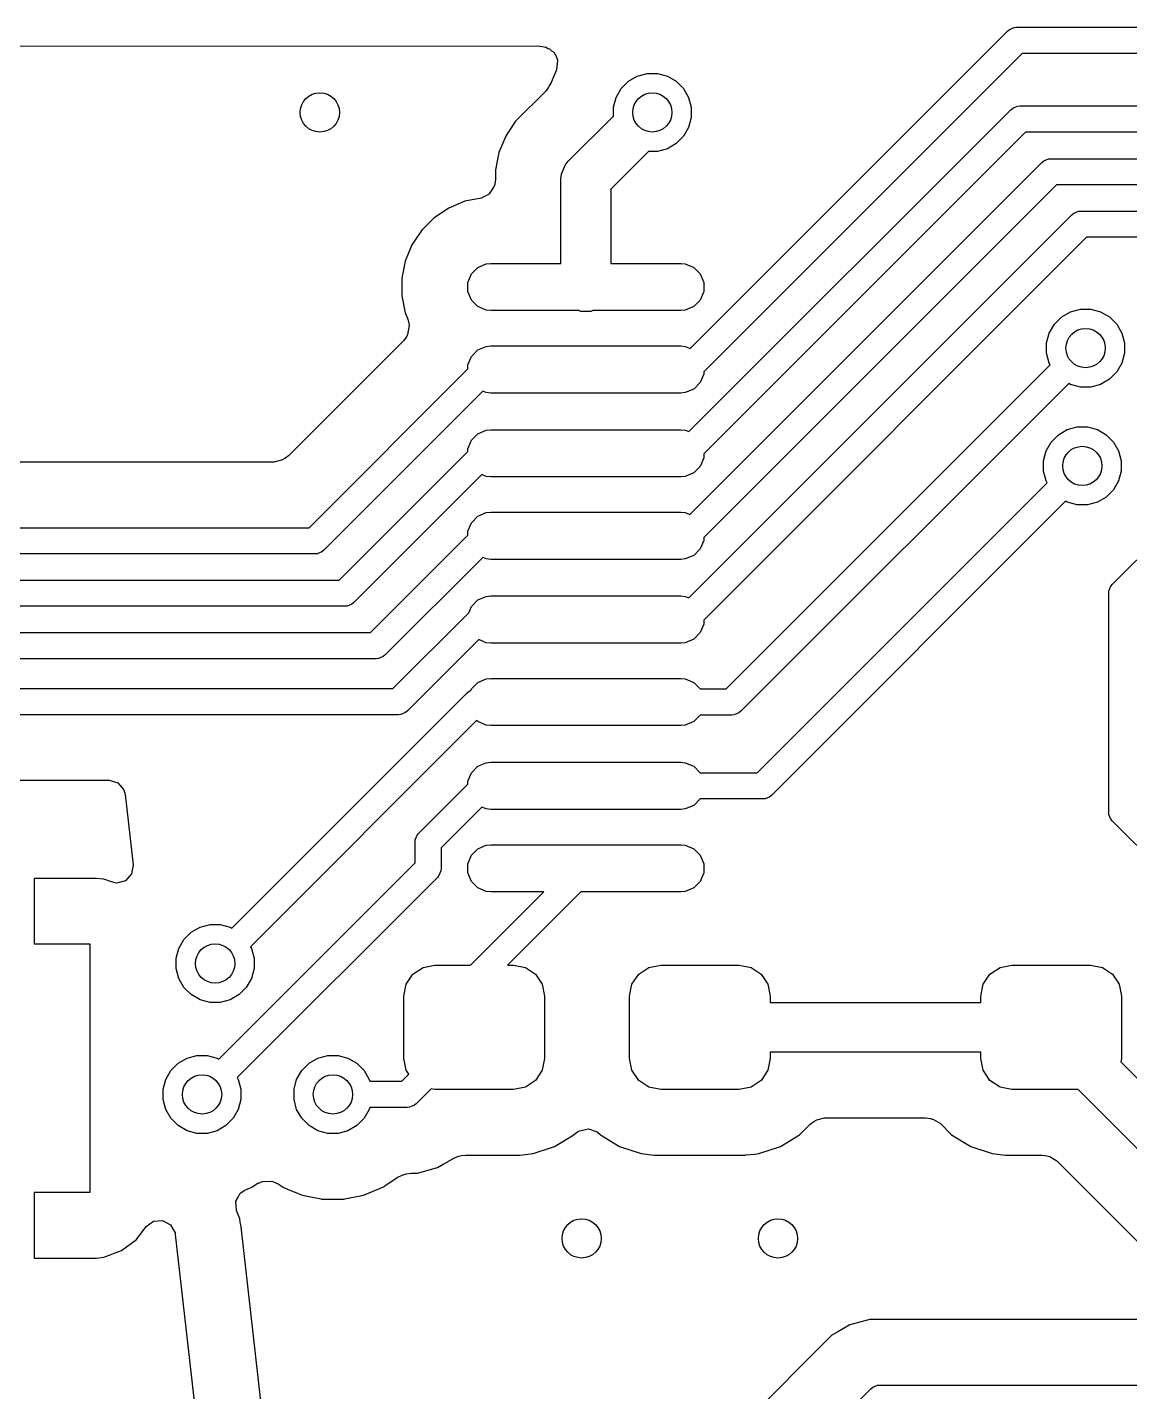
# Model space of a CAD drawing. Header units: millimetres. Extents: x 87.7 to 142.1, y -85.2 to -61.4.
# Drawn here: x 99.36 to 107.79, y -73.27 to -62.85 of the extents above; entities that cross this region are included whole.
import ezdxf

# ---------------------------------------------------------------- set-up
doc = ezdxf.new("R2010")
doc.units = ezdxf.units.MM
doc.layers.add('F.Cu', color=13, linetype='CONTINUOUS', true_color=0xc83434)

msp = doc.modelspace()

# ---------------------------------------------------------------- linework, layer by layer
at = {"layer": 'F.Cu', "linetype": 'CONTINUOUS'}
for p, q in [((104.429595, -65.302482), (106.852789, -62.879289)), ((106.852789, -62.879289), (106.867943, -62.866853)), ((106.867943, -62.866853), (106.903991, -62.851921)), ((106.903991, -62.851921), (106.9235, -62.85)), ((106.9235, -62.85), (114.8, -62.85)), ((91.43667, -62.99094), (103.279817, -62.99387)), ((103.279817, -62.99387), (103.314741, -62.9989)), ((103.314741, -62.9989), (103.328219, -63.002861)), ((103.328219, -63.002861), (103.340773, -63.010933)), ((103.340773, -63.010933), (103.355278, -63.014456)), ((103.355278, -63.014456), (103.369566, -63.029447)), ((103.369566, -63.029447), (103.386986, -63.040649)), ((103.386986, -63.040649), (103.393988, -63.055072)), ((103.393988, -63.055072), (103.403482, -63.065034)), ((103.403482, -63.065034), (103.415018, -63.09839)), ((103.41588, -63.102868), (103.409222, -63.17242)), ((103.415018, -63.09839), (103.41588, -63.102868)), ((106.964922, -63.05), (104.533541, -65.481381)), ((114.758578, -63.05), (106.964922, -63.05)), ((103.408677, -63.173757), (103.367934, -63.272126)), ((103.409222, -63.17242), (103.408677, -63.173757)), ((103.957372, -63.261994), (104.025195, -63.222836)), ((104.025195, -63.222836), (104.100842, -63.202567)), ((104.100842, -63.202567), (104.179158, -63.202567)), ((104.179158, -63.202567), (104.254805, -63.222836)), ((104.254805, -63.222836), (104.322628, -63.261994)), ((103.325296, -63.33748), (103.095267, -63.567509)), ((103.347455, -63.307342), (103.325296, -63.33748)), ((103.349818, -63.30283), (103.347455, -63.307342)), ((103.349825, -63.30282), (103.349818, -63.30283)), ((103.350727, -63.301674), (103.349825, -63.30282)), ((103.351396, -63.300393), (103.350727, -63.301674)), ((103.352926, -63.298031), (103.351396, -63.300393)), ((103.366487, -63.271526), (103.352705, -63.297888)), ((103.352705, -63.297888), (103.352926, -63.298031)), ((103.367934, -63.272126), (103.366487, -63.271526)), ((103.862836, -63.385195), (103.901994, -63.317372)), ((103.901994, -63.317372), (103.957372, -63.261994)), ((104.322628, -63.261994), (104.378006, -63.317372)), ((104.378006, -63.317372), (104.417164, -63.385195)), ((103.842567, -63.460842), (103.862836, -63.385195)), ((103.842567, -63.528025), (103.842567, -63.460842)), ((104.417164, -63.385195), (104.437433, -63.460842)), ((104.437433, -63.460842), (104.437433, -63.539158)), ((106.893765, -63.466853), (106.904323, -63.462479)), ((106.904323, -63.462479), (106.929814, -63.451921)), ((106.929814, -63.451921), (106.949323, -63.45)), ((106.949323, -63.45), (114.4, -63.45)), ((103.497296, -63.873296), (103.842567, -63.528025)), ((104.437433, -63.539158), (104.417164, -63.614805)), ((104.41957, -65.93833), (106.878612, -63.47929)), ((106.878612, -63.47929), (106.893765, -63.466853)), ((103.028176, -63.667919), (103.019657, -63.680666)), ((103.028181, -63.667912), (103.028176, -63.667919)), ((103.035801, -63.656508), (103.028181, -63.667912)), ((103.095261, -63.567518), (103.035801, -63.656508)), ((103.095262, -63.567515), (103.095261, -63.567518)), ((103.095267, -63.567509), (103.095262, -63.567515)), ((104.417164, -63.614805), (104.378006, -63.682628)), ((106.990744, -63.65), (104.533541, -66.107203)), ((114.4, -63.65), (106.990744, -63.65)), ((103.019635, -63.680705), (102.967557, -63.806435)), ((103.019642, -63.68069), (103.019635, -63.680705)), ((103.019644, -63.680687), (103.019642, -63.68069)), ((103.019657, -63.680666), (103.019644, -63.680687)), ((104.322628, -63.738006), (104.254805, -63.777164)), ((104.378006, -63.682628), (104.322628, -63.738006)), ((102.967551, -63.806452), (102.941, -63.939936)), ((102.967557, -63.806435), (102.967551, -63.806452)), ((103.473605, -63.902164), (103.497296, -63.873296)), ((104.111974, -63.797433), (103.8225, -64.086907)), ((104.179158, -63.797433), (104.111974, -63.797433)), ((104.254805, -63.777164), (104.179158, -63.797433)), ((107.115113, -63.882789), (107.130266, -63.870353)), ((107.130266, -63.870353), (107.166314, -63.855421)), ((107.166314, -63.855421), (107.185823, -63.8535)), ((107.185823, -63.8535), (112.480851, -63.8535)), ((102.941, -63.939936), (102.941, -64.013311)), ((103.4415, -64.008), (103.44516, -63.970835)), ((103.44516, -63.970835), (103.473605, -63.902164)), ((104.426641, -66.571259), (107.115113, -63.882789)), ((102.93157, -64.063253), (102.893808, -64.122013)), ((102.935975, -64.048255), (102.93157, -64.063253)), ((102.941, -64.01332), (102.935975, -64.048255)), ((102.941, -64.013311), (102.940999, -64.013317)), ((102.940999, -64.013317), (102.941, -64.01332)), ((103.4415, -64.6535), (103.4415, -64.008)), ((103.8225, -64.086907), (103.8225, -64.6535)), ((107.227244, -64.0535), (104.533541, -66.747203)), ((112.439429, -64.0535), (107.227244, -64.0535)), ((102.708504, -64.17915), (102.584673, -64.230441)), ((102.708513, -64.179147), (102.708504, -64.17915)), ((102.708518, -64.179146), (102.708513, -64.179147)), ((102.831235, -64.154737), (102.708518, -64.179146)), ((102.888257, -64.126824), (102.831235, -64.154737)), ((102.893808, -64.122013), (102.888257, -64.126824)), ((102.584652, -64.230453), (102.473199, -64.304924)), ((102.584668, -64.230443), (102.584652, -64.230453)), ((102.584673, -64.230441), (102.584668, -64.230443)), ((104.41957, -67.20833), (107.345112, -64.282789)), ((107.345112, -64.282789), (107.360266, -64.270353)), ((107.360266, -64.270353), (107.396314, -64.255421)), ((107.396314, -64.255421), (107.415823, -64.2535)), ((107.415823, -64.2535), (112.315166, -64.2535)), ((102.378424, -64.399699), (102.303953, -64.511152)), ((102.473199, -64.304924), (102.378424, -64.399699)), ((107.457245, -64.4535), (104.533541, -67.377204)), ((112.273744, -64.4535), (107.457245, -64.4535)), ((102.303941, -64.511173), (102.25265, -64.635004)), ((102.303943, -64.511168), (102.303941, -64.511173)), ((102.303953, -64.511152), (102.303943, -64.511168)), ((102.252648, -64.635011), (102.2265, -64.766473)), ((102.25265, -64.635004), (102.252648, -64.635011)), ((102.757335, -64.733497), (102.806997, -64.683835)), ((102.806997, -64.683835), (102.871884, -64.656959)), ((102.871884, -64.656959), (102.907, -64.6535)), ((102.907, -64.6535), (103.4415, -64.6535)), ((103.8225, -64.6535), (104.357, -64.6535)), ((104.357, -64.6535), (104.392116, -64.656959)), ((104.392116, -64.656959), (104.457003, -64.683835)), ((104.457003, -64.683835), (104.506665, -64.733497)), ((102.2265, -64.766473), (102.2265, -64.900531)), ((102.730459, -64.798384), (102.757335, -64.733497)), ((102.730459, -64.868616), (102.730459, -64.798384)), ((104.506665, -64.733497), (104.533541, -64.798384)), ((104.533541, -64.798384), (104.533541, -64.868616)), ((102.2265, -64.900531), (102.252647, -65.031985)), ((102.757335, -64.933503), (102.730459, -64.868616)), ((104.533541, -64.868616), (104.506665, -64.933503)), ((102.806997, -64.983165), (102.757335, -64.933503)), ((102.871884, -65.010041), (102.806997, -64.983165)), ((102.907, -65.0135), (102.871884, -65.010041)), ((103.578322, -65.0135), (102.907, -65.0135)), ((103.594835, -65.02034), (103.578322, -65.0135)), ((103.669165, -65.02034), (103.594835, -65.02034)), ((103.685678, -65.0135), (103.669165, -65.02034)), ((104.357, -65.0135), (103.685678, -65.0135)), ((104.392116, -65.010041), (104.357, -65.0135)), ((104.457003, -64.983165), (104.392116, -65.010041)), ((104.506665, -64.933503), (104.457003, -64.983165)), ((107.267372, -65.061994), (107.335195, -65.022836)), ((107.335195, -65.022836), (107.410842, -65.002567)), ((107.410842, -65.002567), (107.489158, -65.002567)), ((107.489158, -65.002567), (107.564805, -65.022836)), ((107.564805, -65.022836), (107.632628, -65.061994)), ((102.252647, -65.031985), (102.252649, -65.03199)), ((102.252649, -65.03199), (102.252654, -65.032007)), ((102.252654, -65.032007), (102.252655, -65.032009)), ((102.252655, -65.032009), (102.27205, -65.078835)), ((102.282452, -65.128574), (102.270048, -65.197334)), ((102.27205, -65.078835), (102.272052, -65.078837)), ((102.272052, -65.078837), (102.280781, -65.113035)), ((102.280781, -65.113035), (102.282452, -65.128574)), ((107.172836, -65.185195), (107.211994, -65.117372)), ((107.211994, -65.117372), (107.267372, -65.061994)), ((107.632628, -65.061994), (107.688006, -65.117372)), ((107.688006, -65.117372), (107.727164, -65.185195)), ((102.26395, -65.209515), (102.240748, -65.241691)), ((102.270046, -65.197337), (102.26395, -65.209515)), ((102.270048, -65.197334), (102.270046, -65.197337)), ((107.152567, -65.260842), (107.172836, -65.185195)), ((107.727164, -65.185195), (107.747433, -65.260842)), ((102.240748, -65.241691), (101.359545, -66.122896)), ((102.757335, -65.363497), (102.806997, -65.313835)), ((102.806997, -65.313835), (102.871884, -65.286959)), ((102.871884, -65.286959), (102.907, -65.2835)), ((102.907, -65.2835), (104.357, -65.2835)), ((104.357, -65.2835), (104.392116, -65.286959)), ((104.392116, -65.286959), (104.429595, -65.302482)), ((107.152567, -65.339158), (107.152567, -65.260842)), ((107.747433, -65.260842), (107.747433, -65.339158)), ((102.730459, -65.428384), (102.757335, -65.363497)), ((102.730459, -65.459796), (102.730459, -65.428384)), ((104.705078, -67.9035), (107.180499, -65.428079)), ((107.172836, -65.414805), (107.152567, -65.339158)), ((107.180499, -65.428079), (107.172836, -65.414805)), ((107.727164, -65.414805), (107.688006, -65.482628)), ((107.747433, -65.339158), (107.727164, -65.414805)), ((101.517932, -66.672323), (102.730459, -65.459796)), ((104.533541, -65.498616), (104.506665, -65.563503)), ((104.533541, -65.481381), (104.533541, -65.498616)), ((107.632628, -65.538006), (107.564805, -65.577164)), ((107.688006, -65.482628), (107.632628, -65.538006)), ((102.844429, -65.628669), (101.630065, -66.843034)), ((102.871884, -65.640041), (102.844429, -65.628669)), ((102.907, -65.6435), (102.871884, -65.640041)), ((104.357, -65.6435), (102.907, -65.6435)), ((104.392116, -65.640041), (104.357, -65.6435)), ((104.457003, -65.613165), (104.392116, -65.640041)), ((104.506665, -65.563503), (104.457003, -65.613165)), ((107.32192, -65.5695), (104.817211, -68.074211)), ((107.335195, -65.577164), (107.32192, -65.5695)), ((107.410842, -65.597433), (107.335195, -65.577164)), ((107.489158, -65.597433), (107.410842, -65.597433)), ((107.564805, -65.577164), (107.489158, -65.597433)), ((102.757335, -66.003497), (102.806997, -65.953835)), ((102.806997, -65.953835), (102.871884, -65.926959)), ((102.871884, -65.926959), (102.907, -65.9235)), ((102.907, -65.9235), (104.357, -65.9235)), ((104.357, -65.9235), (104.392116, -65.926959)), ((104.392116, -65.926959), (104.41957, -65.93833)), ((107.186994, -66.017372), (107.242372, -65.961994)), ((107.242372, -65.961994), (107.310195, -65.922836)), ((107.310195, -65.922836), (107.385842, -65.902567)), ((107.385842, -65.902567), (107.464158, -65.902567)), ((107.464158, -65.902567), (107.539805, -65.922836)), ((107.539805, -65.922836), (107.607628, -65.961994)), ((107.607628, -65.961994), (107.663006, -66.017372)), ((102.730459, -66.068384), (102.757335, -66.003497)), ((107.147836, -66.085195), (107.186994, -66.017372)), ((107.663006, -66.017372), (107.702164, -66.085195)), ((101.248776, -66.171823), (92.71725, -66.171823)), ((101.308206, -66.156653), (101.248776, -66.171823)), ((101.331294, -66.144045), (101.308206, -66.156653)), ((101.359545, -66.122896), (101.331294, -66.144045)), ((101.747932, -67.072323), (102.730459, -66.089796)), ((102.730459, -66.089796), (102.730459, -66.068384)), ((104.533541, -66.138616), (104.506665, -66.203503)), ((104.533541, -66.107203), (104.533541, -66.138616)), ((107.127567, -66.160842), (107.147836, -66.085195)), ((107.127567, -66.239158), (107.127567, -66.160842)), ((107.702164, -66.085195), (107.722433, -66.160842)), ((107.722433, -66.160842), (107.722433, -66.239158)), ((102.837358, -66.26574), (101.860065, -67.243034)), ((102.871884, -66.280041), (102.837358, -66.26574)), ((104.457003, -66.253165), (104.392116, -66.280041)), ((104.506665, -66.203503), (104.457003, -66.253165)), ((107.147836, -66.314805), (107.127567, -66.239158)), ((107.722433, -66.239158), (107.702164, -66.314805)), ((102.907, -66.2835), (102.871884, -66.280041)), ((104.357, -66.2835), (102.907, -66.2835)), ((104.392116, -66.280041), (104.357, -66.2835)), ((104.940078, -68.5435), (107.155499, -66.328078)), ((107.155499, -66.328078), (107.147836, -66.314805)), ((107.702164, -66.314805), (107.663006, -66.382628)), ((107.296921, -66.4695), (105.052211, -68.714211)), ((107.310195, -66.477164), (107.296921, -66.4695)), ((107.385842, -66.497433), (107.310195, -66.477164)), ((107.539805, -66.477164), (107.464158, -66.497433)), ((107.607628, -66.438006), (107.539805, -66.477164)), ((107.663006, -66.382628), (107.607628, -66.438006)), ((102.757335, -66.633497), (102.806997, -66.583835)), ((102.806997, -66.583835), (102.871884, -66.556959)), ((102.871884, -66.556959), (102.907, -66.5535)), ((102.907, -66.5535), (104.357, -66.5535)), ((104.357, -66.5535), (104.392116, -66.556959)), ((104.392116, -66.556959), (104.426641, -66.571259)), ((107.464158, -66.497433), (107.385842, -66.497433)), ((92.796307, -66.672323), (101.517932, -66.672323)), ((102.730459, -66.698384), (102.757335, -66.633497)), ((101.987932, -67.472323), (102.730459, -66.729796)), ((102.730459, -66.729796), (102.730459, -66.698384)), ((104.533541, -66.768616), (104.506665, -66.833503)), ((104.533541, -66.747203), (104.533541, -66.768616)), ((107.656289, -67.103966), (108.030459, -66.729796)), ((101.559354, -66.872323), (92.837728, -66.872323)), ((101.578863, -66.870402), (101.559354, -66.872323)), ((101.614911, -66.85547), (101.578863, -66.870402)), ((101.630065, -66.843034), (101.614911, -66.85547)), ((102.844429, -66.898669), (102.100065, -67.643034)), ((102.871884, -66.910041), (102.844429, -66.898669)), ((104.457003, -66.883165), (104.392116, -66.910041)), ((104.506665, -66.833503), (104.457003, -66.883165)), ((102.907, -66.9135), (102.871884, -66.910041)), ((104.357, -66.9135), (102.907, -66.9135)), ((104.392116, -66.910041), (104.357, -66.9135)), ((92.961992, -67.072323), (101.747932, -67.072323)), ((107.643853, -67.11912), (107.656289, -67.103966)), ((102.806997, -67.223835), (102.871884, -67.196959)), ((102.871884, -67.196959), (102.907, -67.1935)), ((102.907, -67.1935), (104.357, -67.1935)), ((104.357, -67.1935), (104.392116, -67.196959)), ((104.392116, -67.196959), (104.41957, -67.20833)), ((107.627, -67.174677), (107.628921, -67.155168)), ((107.627, -68.842323), (107.627, -67.174677)), ((107.628921, -67.155168), (107.643853, -67.11912)), ((101.789354, -67.272323), (93.003413, -67.272323)), ((101.808863, -67.270402), (101.789354, -67.272323)), ((101.844911, -67.25547), (101.808863, -67.270402)), ((101.860065, -67.243034), (101.844911, -67.25547)), ((102.737716, -67.320861), (102.757335, -67.273497)), ((102.757335, -67.273497), (102.806997, -67.223835)), ((102.158578, -67.9), (102.737716, -67.320861)), ((104.533541, -67.408616), (104.506665, -67.473503)), ((104.533541, -67.377204), (104.533541, -67.408616)), ((93.127677, -67.472323), (101.987932, -67.472323)), ((102.814959, -67.526462), (102.270711, -68.070711)), ((102.871884, -67.550041), (102.814959, -67.526462)), ((104.457003, -67.523165), (104.392116, -67.550041)), ((104.506665, -67.473503), (104.457003, -67.523165)), ((102.907, -67.5535), (102.871884, -67.550041)), ((104.357, -67.5535), (102.907, -67.5535)), ((104.392116, -67.550041), (104.357, -67.5535)), ((102.029354, -67.672323), (93.169098, -67.672323)), ((102.048863, -67.670402), (102.029354, -67.672323)), ((102.084911, -67.65547), (102.048863, -67.670402)), ((102.100065, -67.643034), (102.084911, -67.65547)), ((102.806997, -67.853835), (102.871884, -67.826959)), ((102.871884, -67.826959), (102.907, -67.8235)), ((102.907, -67.8235), (104.357, -67.8235)), ((104.357, -67.8235), (104.392116, -67.826959)), ((104.392116, -67.826959), (104.457003, -67.853835)), ((93.265686, -67.9), (102.158578, -67.9)), ((100.928078, -69.730499), (102.725789, -67.93279)), ((102.725789, -67.93279), (102.740942, -67.920353)), ((102.740942, -67.920353), (102.752302, -67.915647)), ((102.752302, -67.915647), (102.757335, -67.903497)), ((102.757335, -67.903497), (102.806997, -67.853835)), ((104.457003, -67.853835), (104.506665, -67.903497)), ((104.506665, -67.903497), (104.506666, -67.9035)), ((104.506666, -67.9035), (104.705078, -67.9035)), ((102.2, -68.1), (93.307548, -68.1)), ((102.797626, -68.143794), (101.0695, -69.871921)), ((102.219509, -68.098079), (102.2, -68.1)), ((102.255557, -68.083147), (102.219509, -68.098079)), ((102.270711, -68.070711), (102.255557, -68.083147)), ((102.806997, -68.153165), (102.797626, -68.143794)), ((104.506665, -68.103503), (104.457003, -68.153165)), ((104.506666, -68.1035), (104.506665, -68.103503)), ((104.7465, -68.1035), (104.506666, -68.1035)), ((104.766009, -68.101579), (104.7465, -68.1035)), ((104.802057, -68.086647), (104.766009, -68.101579)), ((104.817211, -68.074211), (104.802057, -68.086647)), ((102.871884, -68.180041), (102.806997, -68.153165)), ((102.907, -68.1835), (102.871884, -68.180041)), ((104.357, -68.1835), (102.907, -68.1835)), ((104.392116, -68.180041), (104.357, -68.1835)), ((104.457003, -68.153165), (104.392116, -68.180041)), ((102.871884, -68.466959), (102.907, -68.4635)), ((102.907, -68.4635), (104.357, -68.4635)), ((104.357, -68.4635), (104.392116, -68.466959)), ((102.730459, -68.608384), (102.757335, -68.543497)), ((102.757335, -68.543497), (102.806997, -68.493835)), ((102.806997, -68.493835), (102.871884, -68.466959)), ((104.392116, -68.466959), (104.457003, -68.493835)), ((104.457003, -68.493835), (104.506665, -68.543497)), ((104.506665, -68.543497), (104.506666, -68.5435)), ((104.506666, -68.5435), (104.940078, -68.5435)), ((93.568979, -68.6005), (99.989393, -68.6005)), ((99.989393, -68.6005), (100.056432, -68.620185)), ((100.056432, -68.620185), (100.102187, -68.672989)), ((100.102187, -68.672989), (100.112595, -68.710451)), ((102.356289, -69.003966), (102.730459, -68.629796)), ((102.730459, -68.629796), (102.730459, -68.608384)), ((100.112595, -68.710451), (100.173843, -69.247554)), ((104.506665, -68.743503), (104.457003, -68.793165)), ((104.506666, -68.7435), (104.506665, -68.743503)), ((104.9815, -68.7435), (104.506666, -68.7435)), ((105.001009, -68.741579), (104.9815, -68.7435)), ((105.037057, -68.726647), (105.001009, -68.741579)), ((105.052211, -68.714211), (105.037057, -68.726647)), ((102.837357, -68.80574), (102.527, -69.116098)), ((102.871884, -68.820041), (102.837357, -68.80574)), ((102.907, -68.8235), (102.871884, -68.820041)), ((104.357, -68.8235), (102.907, -68.8235)), ((104.392116, -68.820041), (104.357, -68.8235)), ((104.457003, -68.793165), (104.392116, -68.820041)), ((107.628921, -68.861832), (107.627, -68.842323)), ((107.643853, -68.89788), (107.628921, -68.861832)), ((107.656289, -68.913034), (107.643853, -68.89788)), ((108.030459, -69.287203), (107.656289, -68.913034)), ((102.327, -69.074677), (102.328921, -69.055168)), ((102.327, -69.231578), (102.327, -69.074677)), ((102.328921, -69.055168), (102.343853, -69.01912)), ((102.343853, -69.01912), (102.356289, -69.003966)), ((102.527, -69.116098), (102.527, -69.273)), ((102.730459, -69.238384), (102.757335, -69.173497)), ((102.757335, -69.173497), (102.806997, -69.123835)), ((102.806997, -69.123835), (102.871884, -69.096959)), ((102.871884, -69.096959), (102.907, -69.0935)), ((102.907, -69.0935), (104.357, -69.0935)), ((104.357, -69.0935), (104.392116, -69.096959)), ((104.392116, -69.096959), (104.457003, -69.123835)), ((104.457003, -69.123835), (104.506665, -69.173497)), ((104.506665, -69.173497), (104.533541, -69.238384)), ((100.173843, -69.247554), (100.16188, -69.316392)), ((100.828078, -70.730499), (102.327, -69.231578)), ((102.525079, -69.292509), (102.510147, -69.328557)), ((102.527, -69.273), (102.525079, -69.292509)), ((102.730459, -69.308616), (102.730459, -69.238384)), ((104.533541, -69.238384), (104.533541, -69.308616)), ((99.890444, -69.35), (99.4176, -69.35)), ((99.4176, -69.35), (99.4176, -69.85)), ((99.949972, -69.356401), (99.890444, -69.35)), ((99.94998, -69.356403), (99.949972, -69.356401)), ((100.007308, -69.377785), (99.94998, -69.356403)), ((100.047014, -69.38555), (100.007308, -69.377785)), ((100.1146, -69.367835), (100.047014, -69.38555)), ((100.16188, -69.316392), (100.1146, -69.367835)), ((102.497711, -69.343711), (100.9695, -70.871921)), ((102.510147, -69.328557), (102.497711, -69.343711)), ((102.757335, -69.373503), (102.730459, -69.308616)), ((102.806997, -69.423165), (102.757335, -69.373503)), ((104.506665, -69.373503), (104.457003, -69.423165)), ((104.533541, -69.308616), (104.506665, -69.373503)), ((102.751578, -70.0125), (103.310578, -69.4535)), ((102.871884, -69.450041), (102.806997, -69.423165)), ((102.907, -69.4535), (102.871884, -69.450041)), ((103.310578, -69.4535), (102.907, -69.4535)), ((103.593422, -69.4535), (103.034422, -70.0125)), ((104.357, -69.4535), (103.593422, -69.4535)), ((104.392116, -69.450041), (104.357, -69.4535)), ((104.457003, -69.423165), (104.392116, -69.450041)), ((100.685195, -69.722836), (100.760842, -69.702567)), ((100.760842, -69.702567), (100.839158, -69.702567)), ((100.839158, -69.702567), (100.914805, -69.722836)), ((100.522836, -69.885195), (100.561994, -69.817372)), ((100.561994, -69.817372), (100.617372, -69.761994)), ((100.617372, -69.761994), (100.685195, -69.722836)), ((100.914805, -69.722836), (100.928078, -69.730499)), ((99.4176, -69.85), (99.8426, -69.85)), ((99.8426, -69.85), (99.8426, -71.75)), ((100.502567, -69.960842), (100.522836, -69.885195)), ((101.0695, -69.871921), (101.077164, -69.885195)), ((101.077164, -69.885195), (101.097433, -69.960842)), ((100.502567, -70.039158), (100.502567, -69.960842)), ((101.097433, -69.960842), (101.097433, -70.039158)), ((102.388113, -70.030579), (102.479, -70.0125)), ((102.479, -70.0125), (102.751578, -70.0125)), ((103.034422, -70.0125), (103.079, -70.0125)), ((103.079, -70.0125), (103.169887, -70.030579)), ((104.113113, -70.030579), (104.204, -70.0125)), ((104.204, -70.0125), (104.804, -70.0125)), ((104.804, -70.0125), (104.894887, -70.030579)), ((106.796613, -70.030579), (106.8875, -70.0125)), ((106.8875, -70.0125), (107.4875, -70.0125)), ((107.4875, -70.0125), (107.578387, -70.030579)), ((100.522836, -70.114805), (100.502567, -70.039158)), ((100.561994, -70.182628), (100.522836, -70.114805)), ((101.077164, -70.114805), (101.038006, -70.182628)), ((101.097433, -70.039158), (101.077164, -70.114805)), ((102.259579, -70.159113), (102.311062, -70.082062)), ((102.311062, -70.082062), (102.388113, -70.030579)), ((103.169887, -70.030579), (103.246938, -70.082062)), ((103.246938, -70.082062), (103.298421, -70.159113)), ((103.984579, -70.159113), (104.036062, -70.082062)), ((104.036062, -70.082062), (104.113113, -70.030579)), ((104.894887, -70.030579), (104.971938, -70.082062)), ((104.971938, -70.082062), (105.023421, -70.159113)), ((106.668079, -70.159113), (106.719562, -70.082062)), ((106.719562, -70.082062), (106.796613, -70.030579)), ((107.578387, -70.030579), (107.655438, -70.082062)), ((107.655438, -70.082062), (107.706921, -70.159113)), ((100.617372, -70.238006), (100.561994, -70.182628)), ((101.038006, -70.182628), (100.982628, -70.238006)), ((102.2415, -70.25), (102.259579, -70.159113)), ((103.298421, -70.159113), (103.3165, -70.25)), ((103.9665, -70.25), (103.984579, -70.159113)), ((105.023421, -70.159113), (105.0415, -70.25)), ((106.65, -70.25), (106.668079, -70.159113)), ((107.706921, -70.159113), (107.725, -70.25)), ((100.685195, -70.277164), (100.617372, -70.238006)), ((100.760842, -70.297433), (100.685195, -70.277164)), ((100.839158, -70.297433), (100.760842, -70.297433)), ((100.914805, -70.277164), (100.839158, -70.297433)), ((100.982628, -70.238006), (100.914805, -70.277164)), ((102.2415, -70.725), (102.2415, -70.25)), ((103.3165, -70.25), (103.3165, -70.725)), ((103.9665, -70.725), (103.9665, -70.25)), ((105.0415, -70.25), (105.0415, -70.297)), ((105.0415, -70.297), (106.65, -70.297)), ((106.65, -70.297), (106.65, -70.25)), ((107.725, -70.25), (107.725, -70.725)), ((100.517372, -70.761994), (100.585195, -70.722836)), ((100.585195, -70.722836), (100.660842, -70.702567)), ((100.660842, -70.702567), (100.739158, -70.702567)), ((100.739158, -70.702567), (100.814805, -70.722836)), ((100.814805, -70.722836), (100.828078, -70.730499)), ((101.517372, -70.761994), (101.585195, -70.722836)), ((101.585195, -70.722836), (101.660842, -70.702567)), ((101.660842, -70.702567), (101.739158, -70.702567)), ((101.739158, -70.702567), (101.814805, -70.722836)), ((101.814805, -70.722836), (101.882628, -70.761994)), ((102.259579, -70.815887), (102.2415, -70.725)), ((103.3165, -70.725), (103.298421, -70.815887)), ((103.984579, -70.815887), (103.9665, -70.725)), ((105.0415, -70.725), (105.023421, -70.815887)), ((106.65, -70.678), (105.0415, -70.678)), ((105.0415, -70.678), (105.0415, -70.725)), ((106.65, -70.725), (106.65, -70.678)), ((106.668079, -70.815887), (106.65, -70.725)), ((107.725, -70.725), (107.719924, -70.750516)), ((107.719924, -70.750516), (108.934763, -71.965355)), ((100.422836, -70.885195), (100.461994, -70.817372)), ((100.461994, -70.817372), (100.517372, -70.761994)), ((101.422836, -70.885195), (101.461994, -70.817372)), ((101.461994, -70.817372), (101.517372, -70.761994)), ((101.882628, -70.761994), (101.938006, -70.817372)), ((101.938006, -70.817372), (101.977164, -70.885195)), ((102.225078, -70.9), (102.27945, -70.845627)), ((102.27945, -70.845627), (102.259579, -70.815887)), ((103.298421, -70.815887), (103.246938, -70.892938)), ((104.036062, -70.892938), (103.984579, -70.815887)), ((105.023421, -70.815887), (104.971938, -70.892938)), ((106.719562, -70.892938), (106.668079, -70.815887)), ((100.402567, -70.960842), (100.422836, -70.885195)), ((100.402567, -71.039158), (100.402567, -70.960842)), ((100.9695, -70.871921), (100.977164, -70.885195)), ((100.977164, -70.885195), (100.997433, -70.960842)), ((100.997433, -70.960842), (100.997433, -71.039158)), ((101.402567, -70.960842), (101.422836, -70.885195)), ((101.402567, -71.039158), (101.402567, -70.960842)), ((101.977164, -70.885195), (101.981131, -70.9)), ((101.981131, -70.9), (102.225078, -70.9)), ((102.450992, -70.956928), (102.337211, -71.070711)), ((102.479, -70.9625), (102.450992, -70.956928)), ((103.079, -70.9625), (102.479, -70.9625)), ((103.169887, -70.944421), (103.079, -70.9625)), ((103.246938, -70.892938), (103.169887, -70.944421)), ((104.113113, -70.944421), (104.036062, -70.892938)), ((104.204, -70.9625), (104.113113, -70.944421)), ((104.804, -70.9625), (104.204, -70.9625)), ((104.894887, -70.944421), (104.804, -70.9625)), ((104.971938, -70.892938), (104.894887, -70.944421)), ((106.796613, -70.944421), (106.719562, -70.892938)), ((106.8875, -70.9625), (106.796613, -70.944421)), ((107.393092, -70.9625), (106.8875, -70.9625)), ((108.677567, -72.246975), (107.393092, -70.9625)), ((100.422836, -71.114805), (100.402567, -71.039158)), ((100.997433, -71.039158), (100.977164, -71.114805)), ((101.422836, -71.114805), (101.402567, -71.039158)), ((100.461994, -71.182628), (100.422836, -71.114805)), ((100.977164, -71.114805), (100.938006, -71.182628)), ((101.461994, -71.182628), (101.422836, -71.114805)), ((101.977164, -71.114805), (101.938006, -71.182628)), ((101.981131, -71.1), (101.977164, -71.114805)), ((102.2665, -71.1), (101.981131, -71.1)), ((102.286009, -71.098079), (102.2665, -71.1)), ((102.322057, -71.083147), (102.286009, -71.098079)), ((102.337211, -71.070711), (102.322057, -71.083147)), ((100.517372, -71.238006), (100.461994, -71.182628)), ((100.585195, -71.277164), (100.517372, -71.238006)), ((100.660842, -71.297433), (100.585195, -71.277164)), ((100.814805, -71.277164), (100.739158, -71.297433)), ((100.882628, -71.238006), (100.814805, -71.277164)), ((100.938006, -71.182628), (100.882628, -71.238006)), ((101.517372, -71.238006), (101.461994, -71.182628)), ((101.585195, -71.277164), (101.517372, -71.238006)), ((101.660842, -71.297433), (101.585195, -71.277164)), ((101.814805, -71.277164), (101.739158, -71.297433)), ((101.882628, -71.238006), (101.814805, -71.277164)), ((101.938006, -71.182628), (101.882628, -71.238006)), ((103.569464, -71.285327), (103.583188, -71.277833)), ((103.583188, -71.277833), (103.651446, -71.262982)), ((103.651446, -71.262982), (103.653256, -71.263111)), ((103.653256, -71.263111), (103.711453, -71.282477)), ((105.26485, -71.30784), (105.345269, -71.22742)), ((105.345269, -71.22742), (105.373516, -71.206275)), ((105.373516, -71.206275), (105.396608, -71.193667)), ((105.396608, -71.193667), (105.456033, -71.1785)), ((105.456033, -71.1785), (106.228118, -71.1785)), ((106.228118, -71.1785), (106.26305, -71.183521)), ((106.26305, -71.183521), (106.288294, -71.190934)), ((106.288294, -71.190934), (106.34104, -71.22223)), ((106.34104, -71.22223), (106.42665, -71.30784)), ((100.739158, -71.297433), (100.660842, -71.297433)), ((101.739158, -71.297433), (101.660842, -71.297433)), ((103.393016, -71.398408), (103.53985, -71.30784)), ((103.53985, -71.30784), (103.541215, -71.306474)), ((103.541215, -71.306474), (103.569464, -71.285327)), ((103.711453, -71.282477), (103.717971, -71.286666)), ((103.717971, -71.286666), (103.738606, -71.303296)), ((103.738606, -71.303296), (103.74315, -71.30784)), ((103.74315, -71.30784), (103.889984, -71.398408)), ((105.118016, -71.398408), (105.26485, -71.30784)), ((106.42665, -71.30784), (106.573484, -71.398408)), ((102.622662, -71.487767), (102.652551, -71.475387)), ((102.652551, -71.475387), (102.683025, -71.467222)), ((102.683025, -71.467222), (102.715114, -71.462999)), ((102.715114, -71.462999), (103.12817, -71.462999)), ((103.12817, -71.462999), (103.128176, -71.462999)), ((103.128176, -71.462999), (103.229253, -71.452674)), ((103.229253, -71.452674), (103.393016, -71.398408)), ((103.889984, -71.398408), (104.053747, -71.452674)), ((104.053747, -71.452674), (104.154823, -71.463)), ((104.154823, -71.463), (104.853176, -71.462999)), ((104.853176, -71.462999), (104.853184, -71.462998)), ((104.853184, -71.462998), (104.853187, -71.462998)), ((104.853187, -71.462998), (104.853191, -71.462997)), ((104.853191, -71.462997), (104.853491, -71.462978)), ((104.853491, -71.462978), (104.854519, -71.462861)), ((104.854519, -71.462861), (104.922486, -71.455919)), ((104.922486, -71.455919), (104.954253, -71.452674)), ((104.954253, -71.452674), (105.118016, -71.398408)), ((106.573484, -71.398408), (106.737247, -71.452674)), ((106.737247, -71.452674), (106.838323, -71.463)), ((106.838323, -71.463), (107.116588, -71.462999)), ((107.116588, -71.462999), (107.138099, -71.466092)), ((107.138099, -71.466092), (107.151522, -71.468022)), ((107.151522, -71.468022), (107.176759, -71.475432)), ((107.176759, -71.475432), (107.229506, -71.506728)), ((102.345557, -71.600501), (102.498285, -71.559577)), ((102.498285, -71.559577), (102.548404, -71.530639)), ((102.548404, -71.530639), (102.556864, -71.525755)), ((102.556864, -71.525755), (102.622662, -71.487767)), ((107.229506, -71.506728), (108.169632, -72.446854)), ((101.079179, -71.709394), (101.121601, -71.681047)), ((101.121601, -71.681047), (101.127233, -71.678071)), ((101.127233, -71.678071), (101.131922, -71.677117)), ((101.131922, -71.677117), (101.148118, -71.669368)), ((101.148118, -71.669368), (101.163042, -71.664694)), ((101.163042, -71.664694), (101.232889, -71.663446)), ((101.232889, -71.663446), (101.246025, -71.667049)), ((101.246025, -71.667049), (101.282112, -71.683529)), ((101.282112, -71.683529), (101.320821, -71.709394)), ((102.099674, -71.695699), (102.19606, -71.631296)), ((102.19606, -71.631296), (102.227883, -71.616072)), ((102.227883, -71.616072), (102.251804, -71.608582)), ((102.251804, -71.608582), (102.259526, -71.606165)), ((102.259526, -71.606165), (102.296575, -71.600501)), ((102.296575, -71.600501), (102.345554, -71.600501)), ((102.345554, -71.600501), (102.345557, -71.600501)), ((99.8426, -71.75), (99.4176, -71.75)), ((99.4176, -71.75), (99.4176, -72.25)), ((100.959382, -71.815195), (100.97615, -71.785452)), ((100.97615, -71.785452), (100.992498, -71.755514)), ((100.992498, -71.755514), (100.993408, -71.754842)), ((100.993408, -71.754842), (100.993696, -71.754332)), ((100.993696, -71.754332), (100.997435, -71.751869)), ((100.997435, -71.751869), (101.022235, -71.733567)), ((101.022235, -71.733567), (101.027362, -71.730857)), ((101.027362, -71.730857), (101.079179, -71.709394)), ((101.320821, -71.709394), (101.320823, -71.709395)), ((101.320823, -71.709395), (101.320825, -71.709396)), ((101.320825, -71.709396), (101.358823, -71.725135)), ((101.358823, -71.725135), (101.466503, -71.769737)), ((101.466503, -71.769737), (101.466505, -71.769737)), ((101.466505, -71.769737), (101.46651, -71.769739)), ((101.46651, -71.769739), (101.568175, -71.789961)), ((101.568175, -71.789961), (101.585967, -71.7935)), ((101.585967, -71.7935), (101.607956, -71.797874)), ((101.607956, -71.797874), (101.613512, -71.798979)), ((101.613512, -71.798979), (101.616247, -71.799703)), ((101.782964, -71.8005), (101.790814, -71.798118)), ((101.790814, -71.798118), (101.933497, -71.769737)), ((101.933497, -71.769737), (102.051133, -71.721011)), ((102.051133, -71.721011), (102.079172, -71.709397)), ((102.079172, -71.709396), (102.079179, -71.709394)), ((102.079172, -71.709397), (102.079172, -71.709396)), ((102.079179, -71.709394), (102.079182, -71.709391)), ((102.079182, -71.709391), (102.081495, -71.708434)), ((102.081495, -71.708434), (102.081496, -71.708433)), ((102.081496, -71.708433), (102.09079, -71.704584)), ((102.09079, -71.704584), (102.099674, -71.695699)), ((100.959013, -71.816838), (100.959432, -71.816069)), ((100.961448, -71.850899), (100.959013, -71.816838)), ((100.959432, -71.816069), (100.959382, -71.815195)), ((100.96342, -71.884948), (100.961448, -71.850899)), ((100.963934, -71.885655), (100.96342, -71.884948)), ((100.963996, -71.886528), (100.963934, -71.885655)), ((100.98755, -71.949679), (100.963996, -71.886528)), ((101.616247, -71.799703), (101.621155, -71.8005)), ((101.621155, -71.8005), (101.778844, -71.8005)), ((101.778844, -71.8005), (101.782964, -71.8005)), ((100.273167, -72.009168), (100.329101, -71.967297)), ((100.329101, -71.967297), (100.398793, -71.962313)), ((100.398793, -71.962313), (100.460116, -71.995798)), ((100.460116, -71.995798), (100.4936, -72.057122)), ((100.992323, -71.974623), (100.98755, -71.949679)), ((100.994359, -71.986931), (100.992323, -71.974623)), ((100.997881, -72.012157), (100.994359, -71.986931)), ((100.084693, -72.19335), (100.199786, -72.10719)), ((100.199786, -72.10719), (100.273167, -72.009168)), ((100.4936, -72.057122), (100.495636, -72.06943)), ((100.495636, -72.06943), (101.123702, -77.577091)), ((101.283891, -74.520251), (100.997881, -72.012157)), ((99.949979, -72.243596), (100.084686, -72.193354)), ((100.084686, -72.193354), (100.084693, -72.19335)), ((99.4176, -72.25), (99.890428, -72.25)), ((99.890428, -72.25), (99.890444, -72.249999)), ((99.890444, -72.249999), (99.949972, -72.243598)), ((99.949972, -72.243598), (99.949979, -72.243596)), ((105.800943, -72.719499), (105.648215, -72.760423)), ((105.959058, -72.719499), (105.800943, -72.719499)), ((105.966654, -72.719499), (105.959058, -72.719499)), ((105.968558, -72.719499), (105.966654, -72.719499)), ((105.968621, -72.7195), (105.968558, -72.719499)), ((108.102419, -72.7195), (105.968621, -72.7195)), ((105.511279, -72.839483), (103.719485, -74.631276)), ((105.511282, -72.839481), (105.511279, -72.839483)), ((105.534633, -72.825999), (105.511282, -72.839481)), ((105.557986, -72.812517), (105.534633, -72.825999)), ((105.648215, -72.760423), (105.557986, -72.812517)), ((104.129289, -74.929289), (105.809289, -73.249289)), ((105.809289, -73.249289), (105.824443, -73.236853)), ((105.824443, -73.236853), (105.860491, -73.221921)), ((105.860491, -73.221921), (105.88, -73.22)), ((105.88, -73.22), (120.642598, -73.22))]:
    msp.add_line(p, q, dxfattribs=at)
at = {"layer": 'F.Cu'}
for centre in [(101.6, -63.5), (104.14, -63.5), (107.45, -65.3), (107.425, -66.2), (100.8, -70), (100.7, -71), (101.7, -71), (103.6, -72.1), (105.1, -72.1)]:
    msp.add_circle(centre, 0.15, dxfattribs=at)

doc.saveas('drawing.dxf')
